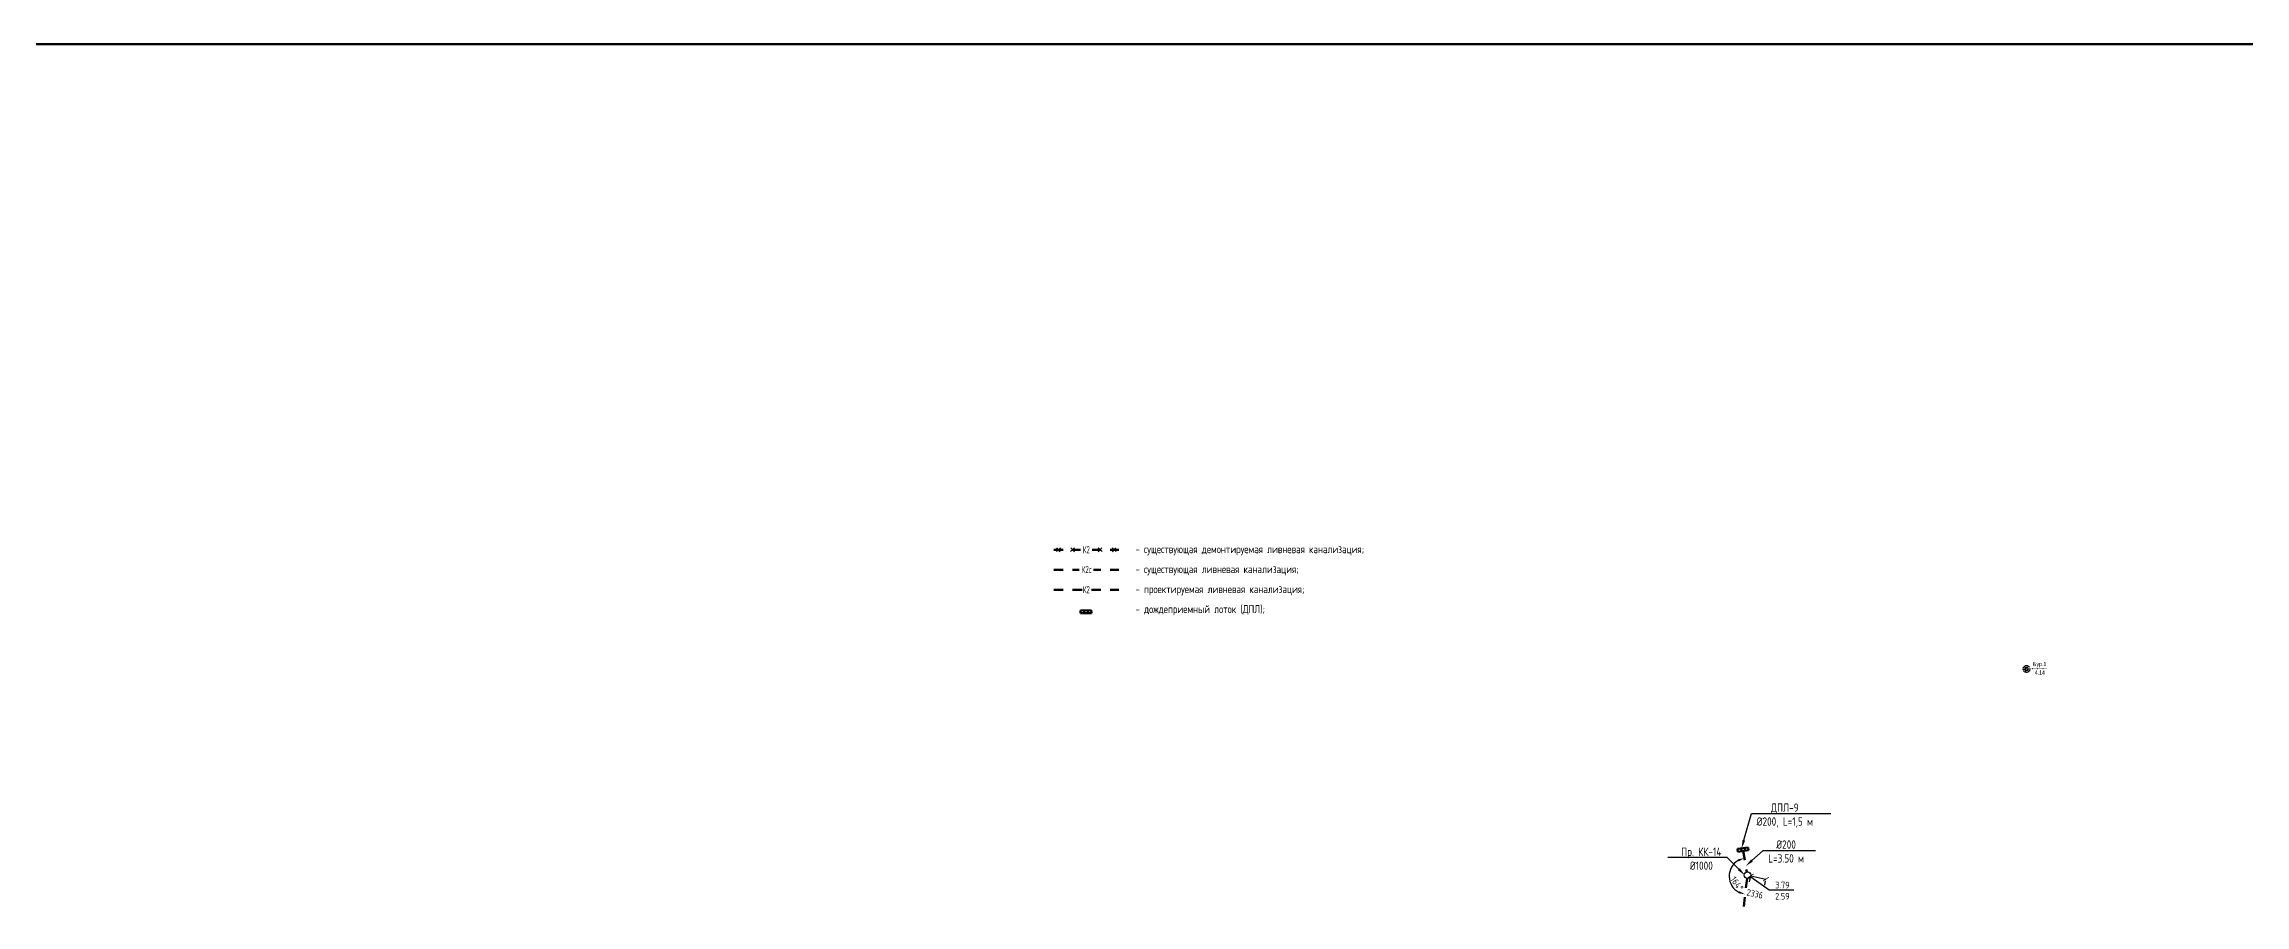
# Model space of a CAD drawing. Header units: millimetres. Extents: x 20530103 to 31271019, y 32092698 to 33532929.
# Drawn here: x 25707740 to 26037760, y 33403796 to 33532929 of the extents above; entities that cross this region are included whole.
import ezdxf
from ezdxf import colors
from ezdxf.entities.mleader import LeaderData, LeaderLine
from ezdxf.math import Vec2, Vec3

# ---------------------------------------------------------------- set-up
doc = ezdxf.new("R2010")
doc.units = ezdxf.units.MM
doc.linetypes.add('CONTI', pattern=[1, 0, 1])
doc.linetypes.add('Штриховая', pattern=[2822.222233, 1411.111116, -1411.111116])
doc.layers.add('BORE', color=7, linetype='CONTI')
doc.layers.add('Выноски', color=7, linetype='Continuous')
for name, color, linetype, lineweight in [('Text blocks_Ном._пера__28', 7, 'Continuous', 13), ('ВК_Текст', 7, 'Continuous', 25), ('Колодца К2', 30, 'Continuous', 30), ('Лотки К2', 30, 'Continuous', 30), ('Труба К2', 7, 'Continuous', 60), ('Труба профиль', 7, 'Continuous', 50)]:
    doc.layers.add(name, color=color, linetype=linetype, lineweight=lineweight)
doc.styles.add('GOST 2.304', font='GOST.TTF')
doc.styles.add('GOST_100', font='cs_gost2304.shx', dxfattribs={"width": 0.7, "height": 300})
doc.styles.add('SHRFT', font='TXT', dxfattribs={"width": 0.75})
doc.styles.get("Standard").update_dxf_attribs({"font": 'arial.ttf'})
doc.dimstyles.new('ISO-25', dxfattribs={"dimtxt": 2.5, "dimasz": 2.5, "dimexe": 1.25, "dimexo": 0.625, "dimtad": 1, "dimtxsty": 'Standard', "dimcen": 2.5, "dimadec": 0, "dimazin": 0, "dimtfac": 1, "dimtmove": 0, "dimatfit": 3, "dimfxl": 1, "dimarcsym": 0})
doc.dimstyles.new('STANDARD$0', dxfattribs={"dimscale": 100, "dimtxt": 2.5, "dimasz": 1, "dimexe": 0.5, "dimexo": 2, "dimgap": 1, "dimtad": 1, "dimdec": 0, "dimzin": 0, "dimdsep": 46, "dimtxsty": 'Standard', "dimblk1": 'OBLIQUE', "dimblk2": 'OBLIQUE', "dimsah": 1, "dimcen": 2, "dimadec": 0, "dimazin": 0, "dimtfac": 1, "dimtdec": 4, "dimtofl": 0, "dimtmove": 2, "dimatfit": 3, "dimldrblk": 'OBLIQUE', "dimfxl": 1, "dimtolj": 1, "dimtzin": 0, "dimarcsym": 0})

# ---------------------------------------------------------------- blocks, each defined once
blk = doc.blocks.new('*U4')
at = {"color": 255}
blk.add_wipeout([(-200, 125), (200, 125), (200, -125), (-200, -125)], dxfattribs=at)
at = {"layer": 'ВК_Текст', "insert": (0, 0), "char_height": 250, "attachment_point": 5, "style": 'GOST_100'}
blk.add_mtext('К2', dxfattribs=at)
blk = doc.blocks.new('hdsgth')
at = {"color": 255}
blk.add_wipeout([(-1038, 533), (1038, 533), (1038, -533), (-1038, -533)], dxfattribs=at)
at = {"layer": 'ВК_Текст', "insert": (51, 25), "char_height": 1066.7, "attachment_point": 5, "rotation": 359.99126, "style": 'GOST_100'}
blk.add_mtext('К2c', dxfattribs=at)
blk = doc.blocks.new('_ArchTick')
at = {"color": 0, "linetype": 'ByBlock', "const_width": 0.15}
blk.add_lwpolyline([(-0.5, -0.5), (0.5, 0.5)], dxfattribs=at)
blk = doc.blocks.new('*D14')
at = {"color": 0, "lineweight": -2, "transparency": 16777216}
for p, q in [((25963459, 33407281), (25963598, 33407927)), ((25963651, 33408171), (25965935, 33407680)), ((25965743, 33406790), (25965882, 33407436))]:
    blk.add_line(p, q, dxfattribs=at)
at = {"color": 0, "lineweight": -2, "transparency": 16777216, "xscale": 750.0000000000001, "yscale": 750.0000000000001, "zscale": 750.0000000000001}
for p, rotation in [((25963651, 33408171), 167.8735623773053), ((25965935, 33407680), 347.8735623773052)]:
    blk.add_blockref('_ArchTick', p, dxfattribs=dict(at, rotation=rotation))
at = {"color": 0, "transparency": 16777216, "insert": (25964267, 33405479), "char_height": 1000, "attachment_point": 5, "rotation": 347.87356, "style": 'GOST 2.304'}
blk.add_mtext('\\A1;2336', dxfattribs=at)
blk = doc.blocks.new('_Oblique')
at = {"color": 0, "linetype": 'ByBlock', "lineweight": -2}
blk.add_line((-0.5, -0.5), (0.5, 0.5), dxfattribs=at)
blk = doc.blocks.new('_None')
blk = doc.blocks.new('*D23')
at = {"color": 0, "lineweight": -2, "transparency": 16777216}
blk.add_arc((25963153, 33408124), 2741, 120.36111, 242.08506, dxfattribs=at)
at = {"color": 0, "transparency": 16777216}
for points in [[(25961711, 33410645), (25961824, 33410332), (25962708, 33410828)], [(25961920, 33405861), (25961820, 33405543), (25962824, 33405403)]]:
    blk.add_solid(points, dxfattribs=at)
at = {"color": 0, "transparency": 16777216, "insert": (25961590, 33406997), "char_height": 1000, "attachment_point": 5, "rotation": 305.78707, "style": 'GOST 2.304'}
blk.add_mtext('164°', dxfattribs=at)
blk = doc.blocks.new('BL_985')
at = {"color": 0}
for radius in [2, 1, 0.8, 0.6, 0.4, 0.2]:
    blk.add_circle((0, 0), radius, dxfattribs=at)

msp = doc.modelspace()

# ---------------------------------------------------------------- linework, layer by layer
for p, q in [((25860127.9538, 33456770.7222, 72631.9876), (25859593.9345, 33457386.0924, -72639.1611)), ((25867931.7637, 33456770.7222, 72631.9876), (25868465.783, 33457386.0924, -72639.1611)), ((25860168.6293, 33457345.417, 72631.9876), (25859553.2591, 33456811.3977, -72639.1611)), ((25867891.0882, 33457345.417, 72631.9876), (25868506.4584, 33456811.3977, -72639.1611))]:
    msp.add_line(p, q)
at = {"layer": 'BORE', "color": 5}
msp.add_line((26005760.0963, 33439273.6336), (26008056.9713, 33439273.6336), dxfattribs=at)
at = {"layer": 'Колодца К2'}
msp.add_circle((25963169.5114, 33408258.6629), 500, dxfattribs=at)
at = {"layer": 'Лотки К2', "lineweight": 50}
for p, q in [((25863154.9404, 33447981.8867, 195136.2834), (25864770.7403, 33448010.694, 116151.2808)), ((25863154.9404, 33447981.8867, 195136.2834), (25863162.6659, 33447548.563, -26407.4473)), ((25863162.6659, 33447548.563, -26407.4473), (25864778.4659, 33447577.3703, -105392.45)), ((25863693.5403, 33447991.4891, 168807.9492), (25863701.2659, 33447558.1654, -52735.7816)), ((25864232.1403, 33448001.0916, 142479.615), (25864239.8659, 33447567.7679, -79064.1158)), ((25864770.7403, 33448010.694, 116151.2808), (25864778.4659, 33447577.3703, -105392.45)), ((25961672.1391, 33412219.6072, 195140.3122), (25963272.8774, 33412441.5901, 116155.3096)), ((25961672.1391, 33412219.6072, 195140.3122), (25961731.6703, 33411790.3227, -26403.4185)), ((25961731.6703, 33411790.3227, -26403.4185), (25963332.4086, 33412012.3056, -105388.4212)), ((25962205.7186, 33412293.6015, 168811.978), (25962265.2497, 33411864.317, -52731.7528)), ((25962739.298, 33412367.5958, 142483.6438), (25962798.8291, 33411938.3113, -79060.087)), ((25963272.8774, 33412441.5901, 116155.3096), (25963332.4086, 33412012.3056, -105388.4212))]:
    msp.add_line(p, q, dxfattribs=at)
at = {"layer": 'Труба К2', "linetype": 'Штриховая'}
for p, q in [((25859149.1011, 33457078.4423), (25868910.6164, 33457078.4423)), ((25859149.1011, 33454083.5604), (25868910.6164, 33454083.5604))]:
    msp.add_line(p, q, dxfattribs=at)
for points, elevation in [([(25962532.0394, 33411901.3141), (25963051.1591, 33408744.4538)], -65895.9199), ([(25963109.5117, 33407762.276), (25961851.7573, 33397356.6787), (25961318.7502, 33390688.3709), (25922289.703, 33368196.8525), (25918317.0433, 33348903.3947)], 4000)]:
    msp.add_lwpolyline(points, dxfattribs=dict(at, elevation=elevation))

# ---------------------------------------------------------------- block references
at = {"layer": 'BORE', "color": 5, "lineweight": 60, "xscale": 250, "yscale": 250, "zscale": 250}
msp.add_blockref('BL_985', (26005015.196, 33439214.9982), dxfattribs=at)
at = {"layer": 'ВК_Текст', "xscale": 4.266666666666672, "yscale": 4.266666666666672, "zscale": 4.266666666666672}
msp.add_blockref('*U4', (25864029.7774, 33451088.6786), dxfattribs=at)

# ---------------------------------------------------------------- texts
at = {"layer": 'BORE', "color": 5, "style": 'SHRFT', "width": 0.75}
for s, p in [(' Бур.1', (26005760.0963, 33439616.7718)), ('4.14', (26006236.4683, 33438353.6791))]:
    msp.add_text(s, height=625, dxfattribs=at).set_placement(p)
at = {"layer": 'Text blocks_Ном._пера__28', "style": 'GOST 2.304'}
for s, p in [('- существующая демонтируемая ливневая канализация;', (25871401.5385, 33456560.8979)), ('- существующая ливневая канализация;', (25871401.5385, 33453566.0161)), ('- проектируемая ливневая канализация;', (25871401.5385, 33450571.1343)), ('- дождеприемный лоток (ДПЛ);', (25871401.5385, 33447576.2525))]:
    msp.add_text(s, height=1200, dxfattribs=at).set_placement(p)

# ---------------------------------------------------------------- dimensions: what is measured, and where the dimension line sits
dim = msp.add_angular_dim_2l(base=(25960691.3526, 33409328.3909), line1=((25963109.5117, 33407762.276, 4000), (25961851.7573, 33397356.6787, 4000)), line2=((25962532.0394, 33411901.3141, -65895.9199), (25963051.1591, 33408744.4538, -65895.9199)), dimstyle='ISO-25', override={"dimscale": 500, "dimtxt": 2, "dimasz": 2, "dimtxsty": 'GOST 2.304'})
dim.commit()
dim.dimension.update_dxf_attribs({"geometry": '*D23', "text_midpoint": (25960929.9286, 33406521.1145), "dimtype": 162})
dim = msp.add_aligned_dim(p1=(25963669.5114, 33408258.6629), p2=(25965953.4796, 33407767.9202), distance=-89.6461, dimstyle='STANDARD$0', override={"dimscale": 500, "dimtxt": 2, "dimasz": 1.5, "dimtxsty": 'GOST 2.304', "dimblk1": 'ArchTick', "dimblk2": 'ArchTick'})
dim.commit()
dim.dimension.update_dxf_attribs({"geometry": '*D14', "text_midpoint": (25964267.0388, 33405479.3332)})

# ---------------------------------------------------------------- leaders
at = {"layer": 'Выноски', "color": 0, "lineweight": -2}
ml = msp.add_multileader_mtext('Standard', dxfattribs=at)
ml.set_content('{\\C0;ДПЛ-9\\P%%C200, L=1,5 м}', color=5, style='GOST 2.304')
ml.set_leader_properties(lineweight=-3)
ml.build(insert=Vec2(0, 0))
ml.multileader.update_dxf_attribs({"text_left_attachment_type": 6, "text_right_attachment_type": 6, "dogleg_length": 1, "arrow_head_size": 1250, "scale": 500})
ctx = ml.context
ctx.base_point, ctx.scale, ctx.char_height, ctx.arrow_head_size, ctx.landing_gap_size, ctx.plane_origin = Vec3(25963868.4022, 33417522.1005, 4288), 500, 1250, 1250, 900, Vec3(25962920.7696, 33396987.1009, 4288)
ctx.left_attachment, ctx.right_attachment, ctx.text_align_type = 6, 6, 1
notes = []
notes.append((ctx, [(0, (1, 1, 0), (25963768.5545, 33417522.1005, 4288), (1, 0), 99.8478, [(1, [(25962278.5248, 33412294.3162, 4288)], 0, [])])]))
ctx.mtext.insert, ctx.mtext.alignment, ctx.mtext.flow_direction = Vec3(25968761.433, 33419022.1005, 4288), 2, 5
ml = msp.add_multileader_mtext('Standard', dxfattribs=at)
ml.set_content('{\\C0;Пр. КК-14\\P%%C1000}', color=5, style='GOST 2.304')
ml.set_leader_properties(lineweight=-3)
ml.build(insert=Vec2(0, 0))
ml.multileader.update_dxf_attribs({"text_left_attachment_type": 6, "text_right_attachment_type": 6, "dogleg_length": 1, "arrow_head_size": 1250, "scale": 500})
ctx = ml.context
ctx.base_point, ctx.scale, ctx.char_height, ctx.arrow_head_size, ctx.landing_gap_size, ctx.plane_origin = Vec3(25952463.6343, 33410904.146, 4288), 500, 1250, 1250, 900, Vec3(25963388.6145, 33392973.5179, 4288)
ctx.left_attachment, ctx.right_attachment, ctx.text_align_type = 6, 6, 1
notes.append((ctx, [(1, (1, 1, 0), (25960123.3035, 33410904.146, 4288), (-1, 0), 99.8478, [(1, [(25962746.3698, 33408280.7332, 4288)], 0, [])])]))
ctx.mtext.insert, ctx.mtext.alignment, ctx.mtext.flow_direction = Vec3(25956243.545, 33412404.146, 4288), 2, 5
ml = msp.add_multileader_mtext('Standard', dxfattribs=at)
ml.set_content('{\\C0;%%C200\\PL=3.50 м}', color=5, style='GOST 2.304')
ml.set_leader_properties(lineweight=-3)
ml.build(insert=Vec2(0, 0))
ml.multileader.update_dxf_attribs({"text_left_attachment_type": 6, "text_right_attachment_type": 6, "dogleg_length": 1, "arrow_head_size": 1250, "scale": 500})
ctx = ml.context
ctx.base_point, ctx.scale, ctx.char_height, ctx.arrow_head_size, ctx.landing_gap_size, ctx.plane_origin = Vec3(25965608.3625, 33411989.7453, 4288), 500, 1250, 1250, 900, Vec3(25964279.9369, 33391595.6529, 4288)
ctx.left_attachment, ctx.right_attachment, ctx.text_align_type = 6, 6, 1
notes.append((ctx, [(0, (1, 1, 0), (25965508.5148, 33411989.7453, 4288), (1, 0), 99.8478, [(1, [(25962906.402, 33409624.7477, 4288)], 0, [])])]))
ctx.mtext.insert, ctx.mtext.alignment, ctx.mtext.flow_direction = Vec3(25968951.6256, 33413489.7453, 4288), 2, 5
ml = msp.add_multileader_mtext('Standard', dxfattribs=at)
ml.set_content('{\\C0;3.79\\P2.59}', color=5, style='GOST 2.304')
ml.set_leader_properties(lineweight=-3)
ml.set_arrow_properties(name='NONE')
ml.build(insert=Vec2(0, 0))
ml.multileader.update_dxf_attribs({"text_left_attachment_type": 6, "text_right_attachment_type": 6, "dogleg_length": 1, "arrow_head_size": 1250, "scale": 500})
ctx = ml.context
ctx.base_point, ctx.scale, ctx.char_height, ctx.arrow_head_size, ctx.landing_gap_size, ctx.plane_origin = Vec3(25966528.0287, 33406081.5019, 4000), 500, 1000, 1250, 900, Vec3(25963750.8245, 33386660.413, 4000)
ctx.left_attachment, ctx.right_attachment, ctx.text_align_type = 6, 6, 1
notes.append((ctx, [(0, (1, 1, 0), (25966428.1809, 33406081.5019, 4000), (1, 0), 99.8478, [(1, [(25963661.3558, 33408015.8518, 4000)], 0, [])])]))
ctx.mtext.insert, ctx.mtext.alignment, ctx.mtext.flow_direction = Vec3(25968393.0037, 33407281.5019, 4000), 2, 5
for ctx, leaders in notes:
    for number, flags, end, landing, length, lines in leaders:
        leader = LeaderData()
        leader.index, (leader.has_last_leader_line, leader.has_dogleg_vector, leader.attachment_direction) = number, flags
        leader.last_leader_point, leader.dogleg_vector, leader.dogleg_length = Vec3(end), Vec3(landing), length
        for number, points, colour, breaks in lines:
            line = LeaderLine()
            line.index, line.vertices, line.color, line.breaks = number, Vec3.list(points), colors.encode_raw_color(colour), breaks
            leader.lines.append(line)
        ctx.leaders.append(leader)

# ---------------------------------------------------------------- next in the draw order: linework, layer by layer
at = {"layer": 'Труба К2', "linetype": 'Штриховая'}
msp.add_line((25859149.1011, 33451088.6786), (25868910.6164, 33451088.6786), dxfattribs=at)

# ---------------------------------------------------------------- next in the draw order: block references
msp.add_blockref('hdsgth', (25864029.8587, 33454083.7188))
at = {"layer": 'ВК_Текст', "xscale": 4.266666666666672, "yscale": 4.266666666666672, "zscale": 4.266666666666672}
msp.add_blockref('*U4', (25864029.8587, 33457078.4423), dxfattribs=at)

# ---------------------------------------------------------------- next in the draw order: linework, layer by layer
for p, q in [((25862237.0771, 33456770.7222, 72643.8218), (25861703.0578, 33457386.0924, -72627.3269)), ((25865822.6404, 33456770.7222, 72643.8218), (25866356.6596, 33457386.0924, -72627.3269)), ((25862277.7526, 33457345.417, 72643.8218), (25861662.3824, 33456811.3977, -72627.3269)), ((25865781.9649, 33457345.417, 72643.8218), (25866397.3351, 33456811.3977, -72627.3269))]:
    msp.add_line(p, q)
at = {"layer": 'Труба профиль'}
msp.add_lwpolyline([(25485130.1535, 33532929.2544), (26543304.8155, 33532929.2544), (26543304.8155, 32794167.0606), (25485130.1535, 32794167.0606)], close=True, dxfattribs=at)

doc.saveas('drawing.dxf')
